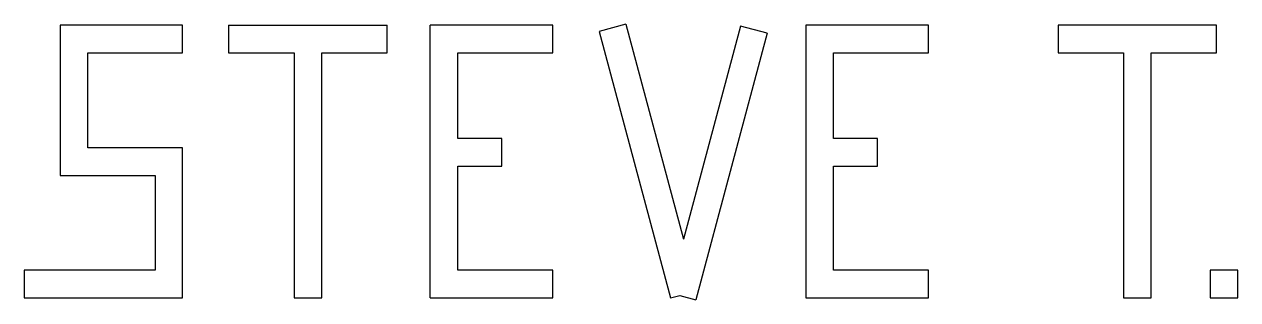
# Model space of a CAD drawing. Extents: x -3998 to 3998, y -3549 to 3549.
# Drawn here: x 1297 to 1956, y -1520 to -1370 of the extents above; entities that cross this region are included whole.
import ezdxf

# ---------------------------------------------------------------- set-up
doc = ezdxf.new("R2010")
doc.units = 0
doc.header["$MEASUREMENT"] = 0
doc.layers.get('0').update_dxf_attribs({"linetype": 'CONTINUOUS'})

msp = doc.modelspace()

# ---------------------------------------------------------------- linework, layer by layer
for p, q in [((1382.83, -1370.75), (1316.33, -1370.75)), ((1316.33, -1370.75), (1316.33, -1452.25)), ((1382.83, -1385.75), (1382.83, -1370.75)), ((1407.83, -1370.75), (1407.83, -1385.75)), ((1407.83, -1370.75), (1493.83, -1370.75)), ((1493.83, -1385.75), (1493.83, -1370.75)), ((1517.33, -1518.75), (1517.33, -1370.75)), ((1583.83, -1370.75), (1517.33, -1370.75)), ((1583.83, -1385.75), (1583.83, -1370.75)), ((1623.57, -1370.29), (1609.09, -1374.17)), ((1623.57, -1370.29), (1654.81, -1486.87)), ((1721.33, -1370.75), (1721.33, -1518.75)), ((1787.83, -1370.75), (1721.33, -1370.75)), ((1787.83, -1385.75), (1787.83, -1370.75)), ((1858.33, -1370.75), (1858.33, -1385.75)), ((1944.33, -1370.75), (1858.33, -1370.75)), ((1944.33, -1385.75), (1944.33, -1370.75)), ((1609.09, -1374.17), (1647.83, -1518.75)), ((1685.79, -1371.27), (1654.81, -1486.87)), ((1700.28, -1375.15), (1661.54, -1519.73)), ((1700.28, -1375.15), (1685.79, -1371.27)), ((1331.33, -1385.75), (1382.83, -1385.75)), ((1331.33, -1437.25), (1331.33, -1385.75)), ((1407.83, -1385.75), (1443.34, -1385.75)), ((1443.34, -1385.75), (1443.34, -1518.75)), ((1458.34, -1518.75), (1458.34, -1385.75)), ((1458.34, -1385.75), (1493.83, -1385.75)), ((1532.33, -1385.75), (1583.83, -1385.75)), ((1532.33, -1432.25), (1532.33, -1385.75)), ((1736.33, -1385.75), (1787.83, -1385.75)), ((1736.33, -1432.25), (1736.33, -1385.75)), ((1858.33, -1385.75), (1893.84, -1385.75)), ((1893.84, -1385.75), (1893.84, -1518.75)), ((1908.84, -1518.75), (1908.84, -1385.75)), ((1908.84, -1385.75), (1944.33, -1385.75)), ((1556.2, -1432.25), (1532.33, -1432.25)), ((1556.2, -1447.25), (1556.2, -1432.25)), ((1760.2, -1432.25), (1736.33, -1432.25)), ((1760.2, -1447.25), (1760.2, -1432.25)), ((1382.83, -1437.25), (1331.33, -1437.25)), ((1382.83, -1518.75), (1382.83, -1437.25)), ((1532.33, -1447.25), (1556.2, -1447.25)), ((1532.33, -1503.75), (1532.33, -1447.25)), ((1736.33, -1503.75), (1736.33, -1447.25)), ((1736.33, -1447.25), (1760.2, -1447.25)), ((1316.33, -1452.25), (1367.83, -1452.25)), ((1367.83, -1452.25), (1367.83, -1503.75)), ((1296.83, -1503.75), (1296.83, -1518.75)), ((1367.83, -1503.75), (1296.83, -1503.75)), ((1583.83, -1503.75), (1532.33, -1503.75)), ((1583.83, -1518.75), (1583.83, -1503.75)), ((1787.83, -1503.75), (1736.33, -1503.75)), ((1787.83, -1518.75), (1787.83, -1503.75)), ((1940.84, -1503.75), (1940.84, -1518.75)), ((1955.84, -1503.75), (1940.84, -1503.75)), ((1955.84, -1518.75), (1955.84, -1503.75)), ((1296.83, -1518.75), (1382.83, -1518.75)), ((1443.34, -1518.75), (1458.34, -1518.75)), ((1517.33, -1518.75), (1583.83, -1518.75)), ((1647.83, -1518.75), (1652.85, -1517.4)), ((1652.85, -1517.4), (1661.54, -1519.73)), ((1721.33, -1518.75), (1787.83, -1518.75)), ((1893.84, -1518.75), (1908.84, -1518.75)), ((1940.84, -1518.75), (1955.84, -1518.75))]:
    msp.add_line(p, q)

doc.saveas('drawing.dxf')
